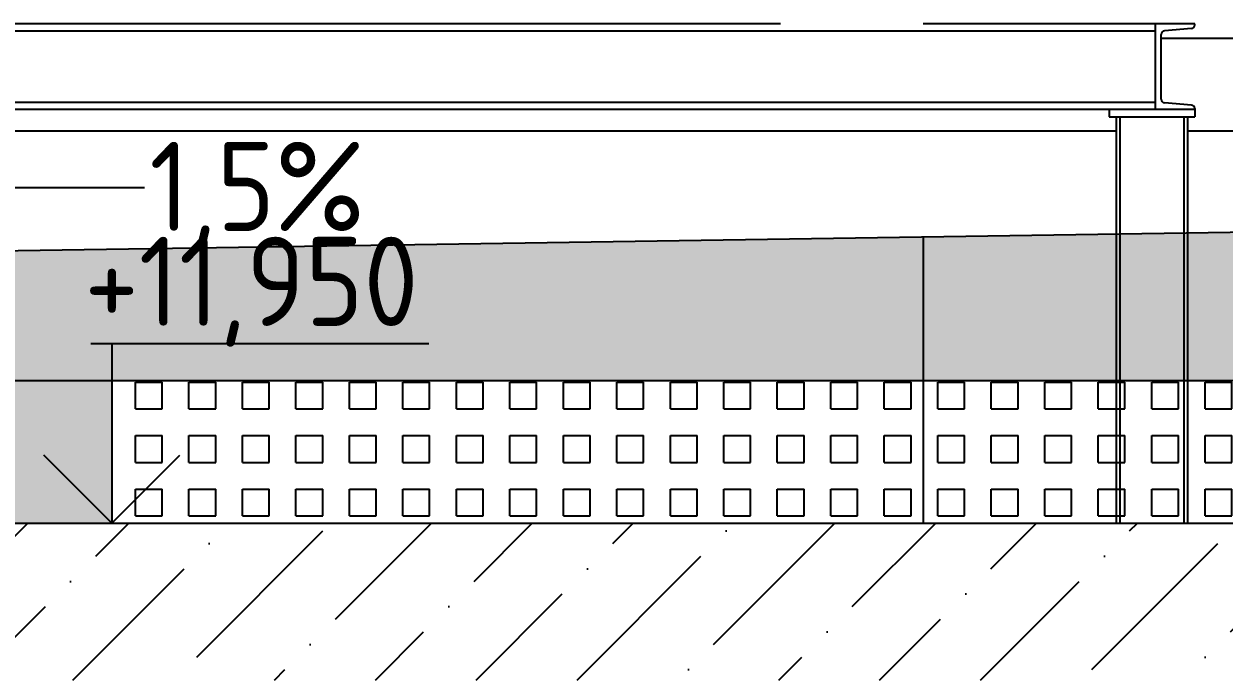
# Model space of a CAD drawing. Extents: x 3792242 to 5145247, y -1546315 to -1031918.
# Drawn here: x 3806982 to 3808665, y -1490022 to -1489110 of the extents above; entities that cross this region are included whole.
import ezdxf

# ---------------------------------------------------------------- set-up
doc = ezdxf.new("R2010")
doc.units = 0
doc.header["$MEASUREMENT"] = 0
for name, color, linetype in [('MÚRY', 1, 'CONTINUOUS'), ('TENKÁ', 7, 'CONTINUOUS'), ('ZZ-chladenie', 133, 'CONTINUOUS'), ('ŠRAFY', 82, 'CONTINUOUS'), ('šrafy-múry', 8, 'CONTINUOUS')]:
    doc.layers.add(name, color=color, linetype=linetype)
doc.styles.add('STYLE1', font='isocp.shx')
pattern_1 = [(0, (42813.193, 0), (0, 37.5), [37.5, -37.5]), (90, (42813.193, 0), (-37.5, 2e-15), [37.5, -37.5])]

msp = doc.modelspace()

# ---------------------------------------------------------------- hatches: boundary and pattern name
at = {"layer": 'ŠRAFY'}
h = msp.add_hatch(dxfattribs=at)
h.set_pattern_fill('SQUARE', color=256, scale=300)
h.set_pattern_definition(pattern_1)
h.paths.add_polyline_path([(3799032.693, -1489610.27), (3807105.152, -1489610.27), (3810422.693, -1489610.27), (3810422.693, -1489376.595), (3805212.193, -1489454.753), (3804334.545, -1489467.918), (3804332.193, -1489470.27), (3804329.91, -1489467.987), (3804177.693, -1489470.27), (3799032.693, -1489393.095)])
h.paths.add_polyline_path([(3807053.995, -1489383.559), (3807598.294, -1489383.559), (3807598.294, -1489583.673), (3807053.995, -1489583.673)], flags=24)
h.paths.add_polyline_path([(3809406.693, -1489450.799), (3809406.693, -1489163.201), (3809656.693, -1489163.201), (3809656.693, -1489450.799)], flags=9)
h = msp.add_hatch(dxfattribs=at)
h.set_pattern_fill('SQUARE', color=256, scale=300)
h.set_pattern_definition(pattern_1)
h.paths.add_polyline_path([(3807105.152, -1489610.27), (3799032.693, -1489610.27), (3799032.693, -1489810.27), (3807105.152, -1489810.27)])
h.paths.add_polyline_path([(3799052.193, -1490013.319), (3799052.193, -1489725.721), (3799302.193, -1489725.721), (3799302.193, -1490013.319)], flags=9)
h.paths.add_polyline_path([(3799154.693, -1489735.32), (3799154.693, -1489435.221), (3799404.693, -1489435.221), (3799404.693, -1489735.32)], flags=9)
h = msp.add_hatch(dxfattribs=at)
h.set_pattern_fill('SQUARE', color=256, scale=300)
h.set_pattern_definition(pattern_1)
h.paths.add_polyline_path([(3810422.693, -1489610.27), (3807105.152, -1489610.27), (3807105.152, -1489810.27), (3810422.693, -1489810.27)])
h.paths.add_polyline_path([(3809627.693, -1490013.319), (3809627.693, -1489725.721), (3809877.693, -1489725.721), (3809877.693, -1490013.319)], flags=9)
h.paths.add_polyline_path([(3809312.693, -1490013.319), (3809312.693, -1489725.721), (3809562.693, -1489725.721), (3809562.693, -1490013.319)], flags=9)
at = {"layer": 'šrafy-múry'}
h = msp.add_hatch(dxfattribs=at)
h.set_pattern_fill('ANSI36', color=253, scale=800, angle=180)
h.set_pattern_definition([(45, (-120860.31, 39933.5), (53.0330086, 194.4543648), [250, -50, 0, -50])])
h.paths.add_polyline_path([(3805562.693, -1490030.27), (3810442.693, -1490030.27), (3810442.693, -1490280.27), (3810782.693, -1490280.27), (3810782.693, -1488860.27), (3810622.693, -1488860.27), (3810622.693, -1489810.27), (3810422.693, -1489810.27), (3799032.693, -1489810.27), (3798832.693, -1489810.27), (3798832.693, -1489360.27), (3798752.693, -1489360.27), (3798582.693, -1489360.27), (3798582.693, -1489810.27), (3798582.693, -1490030.27), (3798832.693, -1490030.27), (3801667.693, -1490030.27), (3801782.693, -1490030.27), (3805132.693, -1490030.27), (3805447.693, -1490030.27)])

# ---------------------------------------------------------------- linework, layer by layer
at = {"layer": 'MÚRY'}
msp.add_line((3810422.693, -1489376.595), (3804177.693, -1489470.27), dxfattribs=at)
at = {"layer": 'TENKÁ'}
for p, q in [((3808576.456, -1489130), (3810422.693, -1489130)), ((3806040.823, -1489260.27), (3808513.456, -1489260.27)), ((3808613.456, -1489260.27), (3810422.693, -1489260.27)), ((3807150.693, -1489340.253), (3806741.193, -1489340.253)), ((3799032.693, -1489610.27), (3810422.693, -1489610.27)), ((3798832.693, -1489810.27), (3810622.693, -1489810.27))]:
    msp.add_line(p, q, dxfattribs=at)
at = {"layer": 'TENKÁ', "linetype": 'ByBlock', "ltscale": 0.25}
for p, q in [((3807549.457, -1489559), (3807075.559, -1489559)), ((3807105.152, -1489559), (3807105.152, -1489810.27)), ((3807105.152, -1489810.27), (3807009.693, -1489714.811)), ((3807105.152, -1489810.27), (3807200.612, -1489714.811))]:
    msp.add_line(p, q, dxfattribs=at)
at = {"layer": 'ZZ-chladenie'}
for p, q in [((3808042.693, -1489110.27), (3805930.823, -1489110.27)), ((3808623.456, -1489110.27), (3808242.693, -1489110.27)), ((3808614.014, -1489110.27), (3808547.284, -1489110.27)), ((3808568.456, -1489230.27), (3808568.456, -1489110.27)), ((3808623.456, -1489110.27), (3808568.456, -1489110.27)), ((3808618.891, -1489116.565), (3808581.02, -1489119.879)), ((3808623.456, -1489111.584), (3808623.456, -1489110.27)), ((3808623.456, -1489111.584), (3808623.456, -1489110.27)), ((3808242.693, -1489120.27), (3805985.823, -1489120.27)), ((3808568.456, -1489120.27), (3808242.693, -1489120.27)), ((3808576.456, -1489215.681), (3808576.456, -1489124.86)), ((3808242.693, -1489220.27), (3805985.823, -1489220.27)), ((3808568.456, -1489220.27), (3808242.693, -1489220.27)), ((3808618.891, -1489223.975), (3808581.02, -1489220.662)), ((3808242.693, -1489230.27), (3805930.823, -1489230.27)), ((3808623.456, -1489230.27), (3808242.693, -1489230.27)), ((3808503.456, -1489230.27), (3808503.456, -1489240.27)), ((3808623.456, -1489230.27), (3808568.456, -1489230.27)), ((3808623.456, -1489230.27), (3808623.456, -1489228.956)), ((3808623.456, -1489228.956), (3808623.456, -1489240.27)), ((3808623.456, -1489230.27), (3808623.456, -1489228.956)), ((3808503.456, -1489240.27), (3808623.456, -1489240.27)), ((3808513.456, -1489240.27), (3808513.456, -1489405.234)), ((3808518.456, -1489240.27), (3808518.456, -1489810.27)), ((3808608.456, -1489240.27), (3808608.456, -1489810.27)), ((3808613.456, -1489240.27), (3808613.456, -1489403.734)), ((3808513.456, -1489405.234), (3808513.456, -1489810.27)), ((3808613.456, -1489403.734), (3808613.456, -1489810.27)), ((3808242.693, -1489409.295), (3808242.693, -1489810.27)), ((3808513.456, -1489810.27), (3808613.456, -1489810.27))]:
    msp.add_line(p, q, dxfattribs=at)
for centre, start, end in [((3808581.456, -1489124.86), 95, 180), ((3808618.456, -1489111.584), 275, 0), ((3808581.456, -1489215.681), 180, 265), ((3808618.456, -1489228.956), 0, 85)]:
    msp.add_arc(centre, 5, start, end, dxfattribs=at)

# ---------------------------------------------------------------- texts
at = {"layer": 'TENKÁ', "ltscale": 0.25, "style": 'STYLE1'}
for s, p in [('1,5%', (3807157.775, -1489400.542)), ('+11,950', (3807066.495, -1489533.673))]:
    msp.add_text(s, height=125, dxfattribs=at).set_placement(p)

doc.saveas('drawing.dxf')
